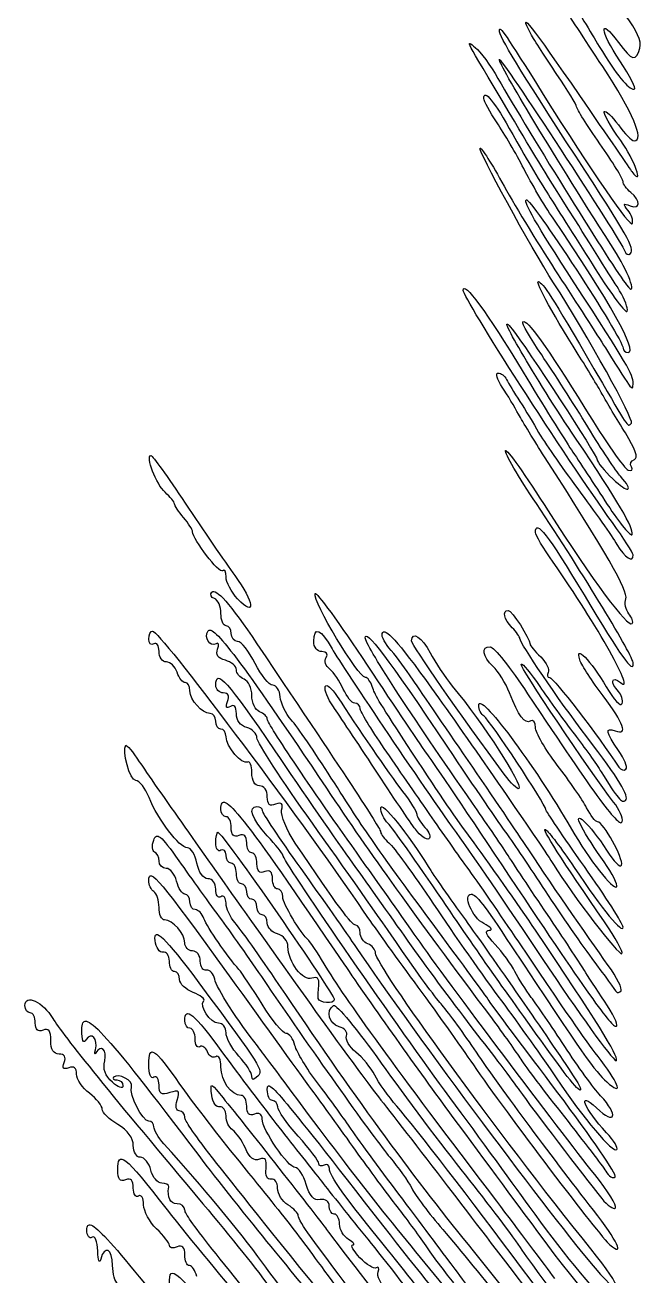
# Model space of a CAD drawing. Extents: x 131 to 482, y 16 to 824.
# Drawn here: x 201.3 to 297.6, y 465.3 to 659.2 of the extents above; entities that cross this region are included whole.
import ezdxf

# ---------------------------------------------------------------- set-up
doc = ezdxf.new("R2010")
doc.units = 0
doc.layers.add('Vrstva_1', color=7, linetype='CONTINUOUS')

msp = doc.modelspace()

# ---------------------------------------------------------------- linework, layer by layer
at = {"layer": 'Vrstva_1', "color": 7}
for points in [[(234.327039, 570.289757)], [(275.703313, 543.095603)], [(261.925688, 534.541493)], [(284.529657, 497.485757)], [(236.54291, 496.284463)]]:
    msp.add_lwpolyline(points, close=True, dxfattribs=at)
msp.add_lwpolyline([(246.850673, 508.285672), (246.850787, 508.285757)], dxfattribs=at)
for points in [[(285.571587, 663.923914), (286.985877, 661.634853), (289.182983, 658.034853), (290.454038, 655.92392)], [(279.847792, 657.885835), (277.616302, 662.065237), (280.034028, 658.989873), (287.394888, 648.285854)], [(290.988652, 652.796314), (288.10355, 657.14707), (285.472998, 661.19707), (285.143017, 661.796314)], [(293.629918, 653.697901), (290.517364, 658.385753), (290.348929, 660.706676), (293.422989, 656.548733)], [(296.771471, 655.673224), (297.038211, 656.6933), (296.255622, 658.480175), (294.581622, 660.673199)], [(276.465691, 645.685832), (269.334629, 657.642112), (269.676771, 656.985949), (271.218421, 655.749618)], [(286.818633, 638.885857), (278.04181, 652.316409), (274.941218, 657.425517), (274.952472, 658.43879)], [(274.952472, 658.43879), (274.960976, 659.203719), (275.852188, 657.90032), (281.757917, 648.485838)], [(283.875931, 651.588783), (282.189039, 654.062182), (280.376368, 656.895835), (279.847792, 657.885835)], [(271.218421, 655.749618), (271.997694, 655.124692), (273.582232, 652.964692), (274.739618, 650.949627)], [(290.454038, 655.92392), (293.147887, 651.450084), (294.915373, 649.285832), (295.875184, 649.285832)], [(293.422989, 656.548733), (295.54971, 653.672191), (296.203493, 653.501234), (296.771471, 655.673224)], [(274.943061, 653.902336), (274.943061, 654.686002), (293.779389, 625.905958), (294.408454, 624.161092)], [(293.119285, 623.810616), (283.585578, 638.685986), (274.943061, 652.994116), (274.943061, 653.902336)], [(295.875184, 649.285832), (296.251483, 649.285832), (295.241102, 651.271275), (293.629918, 653.697901)], [(295.843748, 641.285838), (297.550913, 641.285838), (295.679622, 645.722286), (290.988652, 652.796314)], [(274.739618, 650.949627), (279.758217, 642.21186), (292.596406, 621.613029), (294.681798, 618.952516)], [(286.943017, 646.542916), (286.943017, 646.844777), (285.562828, 649.115413), (283.875931, 651.588783)], [(272.54308, 647.844698), (272.54308, 649.4285), (274.144598, 647.435914), (277.016632, 642.27873)], [(274.590488, 644.092109), (273.464396, 645.751454), (272.54308, 647.440138), (272.54308, 647.844698)], [(281.757917, 648.485838), (289.317005, 636.435703), (295.348677, 627.702698), (295.597276, 628.448465)], [(287.394888, 648.285854), (291.706611, 642.015845), (295.348819, 636.735835), (295.48868, 636.552519)], [(290.543017, 640.843577), (288.563017, 643.676323), (286.943017, 646.241026), (286.943017, 646.542916)], [(291.217606, 645.827111), (291.429071, 646.038575), (292.421537, 645.103312), (293.423017, 643.74872)], [(278.737517, 636.980465), (277.582711, 639.232506), (275.716551, 642.432736), (274.590488, 644.092109)], [(286.698444, 629.030333), (280.67959, 638.598708), (281.126784, 637.870827), (276.465691, 645.685832)], [(293.787468, 641.330286), (292.162535, 643.592049), (291.006113, 645.615618), (291.217606, 645.827111)], [(277.016632, 642.27873), (278.668437, 639.312642), (281.168028, 635.085845), (282.571262, 632.885848)], [(293.423017, 643.74872), (294.424498, 642.394128), (295.513824, 641.285838), (295.843748, 641.285838)], [(283.358925, 619.285842), (279.8089, 624.778449), (271.600957, 639.810405), (271.9573, 640.166749)], [(271.9573, 640.166749), (272.116891, 640.326339), (273.797184, 637.673508), (275.691124, 634.271423)], [(294.143017, 634.987426), (294.143017, 635.375546), (292.523017, 638.010802), (290.543017, 640.843577)], [(295.48868, 636.552519), (297.504822, 633.910034), (295.919235, 638.363007), (293.787468, 641.330286)], [(295.292523, 623.811495), (296.024485, 624.488267), (294.775824, 626.709523), (286.818633, 638.885857)], [(283.284544, 629.285848), (281.938484, 631.265848), (279.892324, 634.728424), (278.737517, 636.980465)], [(275.691124, 634.271423), (277.585092, 630.869366), (281.36719, 624.665857), (284.095757, 620.48586)], [(295.343008, 633.285845), (294.683017, 633.833612), (294.143017, 634.599306), (294.143017, 634.987426)], [(279.118692, 632.128147), (279.69336, 632.702786), (294.143074, 610.583763), (294.143074, 609.12942)], [(282.571262, 632.885848), (283.974463, 630.685851), (287.23578, 625.536604), (289.818567, 621.443092)], [(295.229906, 631.218566), (296.873291, 630.587942), (296.948041, 631.953816), (295.343008, 633.285845)], [(286.569014, 619.285842), (280.530969, 628.594705), (278.71518, 631.724607), (279.118692, 632.128147)], [(294.905537, 630.531051), (294.087628, 631.516601), (294.143669, 631.635401), (295.229906, 631.218566)], [(295.597276, 628.448465), (295.760551, 628.938604), (295.449307, 629.875794), (294.905537, 630.531051)], [(294.943068, 608.485842), (296.486107, 608.485842), (292.07571, 616.354478), (283.284544, 629.285848)], [(293.612258, 618.037917), (292.804214, 619.323202), (289.692992, 624.269801), (286.698444, 629.030333)], [(294.681798, 618.952516), (296.421392, 616.73313), (295.1784, 620.597772), (293.119285, 623.810616)], [(294.408454, 624.161092), (294.581934, 623.679712), (294.979861, 623.52239), (295.292523, 623.811495)], [(289.818567, 621.443092), (292.401383, 617.349609), (294.642113, 614.38301), (294.798019, 614.850698)], [(269.343077, 618.097388), (269.343077, 619.708346), (272.998154, 614.724273), (278.642925, 605.416147)], [(287.201906, 608.167142), (282.779524, 615.210925), (280.200053, 619.992264), (281.1337, 619.415243)], [(281.1337, 619.415243), (282.019357, 618.867873), (283.540961, 616.431779), (290.958265, 603.685851)], [(295.438677, 597.514771), (295.918441, 597.994535), (288.629376, 611.131445), (283.358925, 619.285842)], [(284.095757, 620.48586), (286.824302, 616.305835), (290.111216, 611.215605), (291.399931, 609.174207)], [(295.696006, 603.748695), (295.742211, 604.992396), (294.802356, 606.592582), (286.569014, 619.285842)], [(292.492006, 582.085851), (285.314967, 592.03798), (269.343077, 616.884585), (269.343077, 618.097388)], [(294.798019, 614.850698), (294.953924, 615.318386), (294.420331, 616.75266), (293.612258, 618.037917)], [(286.864668, 595.049394), (280.520708, 604.450383), (273.771388, 616.023079), (276.928815, 612.085842)], [(281.520147, 608.078021), (279.727489, 610.713731), (278.409237, 613.018667), (278.590711, 613.200141)], [(278.590711, 613.200141), (279.174478, 613.783908), (282.40382, 609.298733), (288.22595, 599.817949)], [(276.928815, 612.085842), (279.207984, 609.243826), (290.143077, 592.472021), (290.143077, 591.81838)], [(291.399931, 609.174207), (295.90526, 602.03759), (295.644529, 602.366834), (295.696006, 603.748695)], [(294.143074, 609.12942), (294.143074, 608.775457), (294.503074, 608.485842), (294.943068, 608.485842)], [(288.670394, 596.938771), (286.530406, 600.429665), (283.312777, 605.442339), (281.520147, 608.078021)], [(290.902649, 602.024238), (290.220406, 603.247558), (288.555052, 606.011848), (287.201906, 608.167142)], [(275.406752, 603.085842), (274.6105, 604.295838), (274.321933, 605.285838), (274.76547, 605.285838)], [(274.76547, 605.285838), (275.209007, 605.285838), (275.794362, 604.835838), (276.066289, 604.28586)], [(278.642925, 605.416147), (281.668003, 600.427794), (285.043068, 595.000695), (286.14308, 593.355892)], [(276.066289, 604.28586), (276.338132, 603.735854), (277.265769, 602.205854), (278.127558, 600.885845)], [(290.958265, 603.685851), (295.173383, 596.442594), (294.833991, 596.910084), (295.438677, 597.514771)], [(277.932677, 598.88586), (277.33964, 599.985845), (276.202976, 601.875845), (275.406752, 603.085842)], [(294.504718, 595.996818), (293.205798, 598.088588), (291.584863, 600.800947), (290.902649, 602.024238)], [(278.127558, 600.885845), (278.989319, 599.565835), (280.300966, 597.405835), (281.042311, 596.085854)], [(288.22595, 599.817949), (291.351543, 594.728229), (294.371632, 590.409646), (294.937313, 590.221114)], [(281.977007, 592.280144), (280.345669, 594.813268), (278.525741, 597.785848), (277.932677, 598.88586)], [(281.042311, 596.085854), (281.783684, 594.765845), (284.518715, 590.820613), (287.120183, 587.318635)], [(293.752176, 589.275788), (293.097175, 589.999558), (290.810381, 593.447905), (288.670394, 596.938771)], [(295.899732, 591.871388), (296.547194, 592.087105), (296.086535, 593.449407), (294.504718, 595.996818)], [(275.889322, 593.255262), (276.028787, 593.635842), (279.02308, 589.424947), (282.543086, 583.897672)], [(295.53874, 580.272868), (295.846498, 581.196141), (293.395578, 585.371347), (286.864668, 595.049394)], [(223.070831, 586.79193), (221.717826, 587.981092), (220.001987, 592.485769), (220.902043, 592.485769)], [(220.902043, 592.485769), (221.116343, 592.485769), (223.507281, 589.155769), (226.215275, 585.085757)], [(280.689313, 585.029347), (277.909744, 589.173032), (275.749744, 592.874683), (275.889322, 593.255262)], [(294.577597, 570.287375), (294.994545, 571.373895), (291.397918, 577.651331), (281.977007, 592.280144)], [(286.14308, 593.355892), (287.243065, 591.711089), (289.745802, 587.910623), (291.704655, 584.910377)], [(290.143077, 591.81838), (290.143077, 591.470116), (291.223077, 590.150475), (292.543058, 588.885854)], [(295.449449, 590.713747), (295.165446, 591.173243), (295.368094, 591.694194), (295.899732, 591.871388)], [(294.937313, 590.221114), (295.502967, 590.03261), (295.733424, 590.254279), (295.449449, 590.713747)], [(292.543058, 588.885854), (294.977849, 586.553196), (295.936328, 586.862314), (293.752176, 589.275788)], [(224.542891, 585.001086), (224.542891, 585.274346), (223.880462, 586.08032), (223.070831, 586.79193)], [(287.120183, 587.318635), (289.721679, 583.816686), (292.443676, 579.946686), (293.16909, 578.71866)], [(225.942894, 582.868979), (225.172891, 583.76827), (224.542891, 584.727712), (224.542891, 585.001086)], [(226.215275, 585.085757), (228.923269, 581.015772), (232.384995, 575.976368), (233.908021, 573.887149)], [(295.733055, 560.238639), (295.716047, 561.416805), (287.995606, 574.137363), (280.689313, 585.029347)], [(282.543086, 583.897672), (289.435946, 573.074172), (294.883994, 565.760106), (295.554047, 566.430188)], [(291.704655, 584.910377), (293.663537, 581.91016), (295.388872, 579.823265), (295.53874, 580.272868)], [(227.357212, 580.659826), (227.348708, 580.975577), (226.712897, 581.969687), (225.942894, 582.868979)], [(280.543073, 580.573199), (280.543073, 582.71622), (282.471284, 580.237804), (288.089745, 570.873127)], [(295.704085, 577.085848), (295.681408, 577.415857), (294.237184, 579.665857), (292.492006, 582.085851)], [(232.013826, 574.623334), (231.509032, 574.118569), (227.387117, 579.461905), (227.357212, 580.659826)], [(283.27536, 575.973193), (281.772601, 578.111253), (280.543073, 580.181253), (280.543073, 580.573199)], [(293.16909, 578.71866), (294.403918, 576.628251), (295.791902, 575.73426), (295.704085, 577.085848)], [(232.542913, 573.670667), (232.542913, 574.485627), (232.304803, 574.914339), (232.013826, 574.623334)], [(293.743077, 557.285839), (296.324759, 555.143216), (290.079156, 566.293133), (283.27536, 575.973193)], [(234.327039, 570.289757), (233.345769, 571.334267), (232.542913, 572.855678), (232.542913, 573.670667)], [(233.908021, 573.887149), (236.917395, 569.758941), (237.213445, 567.217312), (234.327039, 570.289757)], [(230.742969, 570.309571), (230.192963, 570.506012), (230.007917, 570.950966), (230.331747, 571.29838)], [(230.331747, 571.29838), (230.982809, 571.996809), (233.10491, 569.568878), (237.34296, 563.27673)], [(231.742947, 568.019092), (231.742947, 569.082424), (231.292947, 570.113158), (230.742969, 570.309571)], [(254.169247, 558.085748), (253.04239, 558.085748), (245.945571, 569.893586), (246.34758, 571.099586)], [(246.34758, 571.099586), (246.48421, 571.509873), (250.129678, 566.499609), (254.448346, 559.965662)], [(288.089745, 570.873127), (293.883477, 561.216339), (295.758283, 558.60781), (295.733055, 560.238639)], [(295.043272, 567.96512), (294.53298, 568.579983), (294.323414, 569.625004), (294.577597, 570.287375)], [(276.94296, 565.800131), (275.665414, 567.077706), (275.349464, 568.489161), (276.342951, 568.480799)], [(276.342951, 568.480799), (276.883546, 568.47513), (279.646702, 564.206097), (279.71496, 563.269785)], [(229.747158, 565.29256), (230.479404, 566.477385), (234.890765, 560.621971), (248.10268, 540.928318)], [(232.542969, 566.08575), (232.102947, 566.08575), (231.742947, 566.95576), (231.742947, 568.019092)], [(295.554047, 566.430188), (295.78337, 566.659511), (295.553565, 567.350257), (295.043272, 567.96512)], [(220.542809, 564.038541), (220.542809, 564.724525), (220.812667, 565.282894), (221.142818, 565.279407)], [(221.142818, 565.279407), (222.246488, 565.268068), (243.333077, 537.242769), (253.943637, 521.685751)], [(230.989073, 563.31426), (230.041735, 562.728793), (229.09485, 564.237108), (229.747158, 565.29256)], [(233.342963, 564.88576), (233.342963, 565.54575), (232.982963, 566.08575), (232.542969, 566.08575)], [(234.342969, 563.663489), (233.792963, 563.674827), (233.342963, 564.225769), (233.342963, 564.88576)], [(246.142947, 563.685769), (246.142947, 566.077728), (247.272242, 565.623363), (249.002169, 562.535328)], [(254.142969, 564.221546), (254.142969, 565.73896), (257.495193, 561.284427), (266.887877, 547.285748)], [(257.820866, 562.682701), (256.967892, 563.670972), (256.530421, 564.739974), (256.848752, 565.058305)], [(256.848752, 565.058305), (257.476173, 565.685725), (259.657801, 563.133835), (265.492891, 554.947087)], [(261.342913, 563.756068), (261.342913, 565.3865), (262.984541, 564.324273), (264.233288, 561.885769)], [(278.142951, 564.099089), (278.142951, 564.374616), (277.602951, 565.140141), (276.94296, 565.800131)], [(221.342831, 563.285772), (220.902809, 563.01393), (220.542809, 563.35267), (220.542809, 564.038541)], [(222.142825, 562.132979), (222.142825, 563.03896), (221.782825, 563.5577), (221.342831, 563.285772)], [(232.43891, 560.744739), (231.273814, 561.049407), (230.891448, 561.598024), (231.229735, 562.479599)], [(231.229735, 562.479599), (231.501861, 563.188686), (231.393577, 563.564305), (230.989073, 563.31426)], [(237.045237, 560.263499), (236.108982, 562.121243), (234.892947, 563.651243), (234.342969, 563.663489)], [(237.34296, 563.27673), (252.184371, 541.241972), (256.542951, 534.617093), (256.542951, 534.093591)], [(247.390163, 562.085753), (246.676286, 562.085753), (246.142947, 562.769952), (246.142947, 563.685769)], [(249.002169, 562.535328), (250.628094, 559.632932), (263.939958, 539.94685), (269.321902, 532.485751)], [(270.780185, 538.599402), (261.177398, 552.327024), (254.142969, 563.160396), (254.142969, 564.221546)], [(261.014746, 558.485836), (260.111089, 559.805845), (258.673839, 561.694431), (257.820866, 562.682701)], [(275.703313, 543.095603), (269.093628, 551.984797), (261.342913, 563.135848), (261.342913, 563.756068)], [(273.987048, 559.779681), (272.320702, 561.272635), (272.084207, 562.904824), (273.542973, 562.844503)], [(273.542973, 562.844503), (274.092951, 562.821826), (276.702951, 559.545284), (279.342969, 555.563452)], [(288.512447, 548.885849), (284.099698, 554.664898), (278.142951, 563.404147), (278.142951, 564.099089)], [(279.71496, 563.269785), (279.729133, 563.058604), (280.476091, 562.152708), (281.372151, 561.256676)], [(287.44302, 560.798994), (286.527543, 563.38062), (289.142929, 560.712254), (291.544214, 556.614765)], [(223.2889, 560.485763), (222.65856, 560.485763), (222.142825, 561.226997), (222.142825, 562.132979)], [(234.142815, 559.278062), (234.142815, 559.839662), (233.376072, 560.499653), (232.43891, 560.744739)], [(248.067955, 561.164409), (248.404569, 561.709057), (248.127483, 562.085753), (247.390163, 562.085753)], [(248.630491, 559.364406), (248.007917, 559.847656), (247.754755, 560.657659), (248.067955, 561.164409)], [(264.233288, 561.885769), (264.965618, 560.455773), (266.504859, 558.145417), (267.653826, 556.751679)], [(281.372151, 561.256676), (282.268182, 560.360614), (282.786951, 559.280614), (282.524916, 558.856664)], [(291.061361, 555.211956), (289.366384, 557.452573), (287.738164, 559.966768), (287.44302, 560.798994)], [(224.942831, 558.885747), (224.663618, 559.765763), (223.919269, 560.485763), (223.2889, 560.485763)], [(226.196736, 557.285754), (225.786393, 557.285754), (225.222129, 558.005754), (224.942831, 558.885747)], [(230.942812, 556.885757), (230.942812, 559.564985), (232.742897, 557.56508), (240.123577, 546.685767)], [(235.342806, 557.796444), (234.682815, 558.049578), (234.142815, 558.716434), (234.142815, 559.278062)], [(239.778941, 556.885757), (239.211672, 556.885757), (237.981492, 558.405723), (237.045237, 560.263499)], [(250.735555, 556.285748), (250.200374, 557.495745), (249.253092, 558.881155), (248.630491, 559.364406)], [(254.448346, 559.965662), (258.767014, 553.431713), (262.969914, 547.185742), (263.788078, 546.085757)], [(276.521136, 555.685852), (275.921637, 557.22583), (274.781316, 559.068072), (273.987048, 559.779681)], [(292.683402, 538.768743), (288.966869, 543.542712), (278.034384, 559.843943), (278.342566, 560.152097)], [(278.342566, 560.152097), (278.525117, 560.334648), (279.827325, 558.774544), (281.236173, 556.68498)], [(282.524916, 558.856664), (282.262995, 558.432714), (282.371845, 558.085833), (282.767278, 558.085833)], [(226.942815, 556.028617), (226.942815, 556.720044), (226.60708, 557.285754), (226.196736, 557.285754)], [(232.117716, 555.685767), (231.47153, 555.685767), (230.942812, 556.225767), (230.942812, 556.885757)], [(236.542825, 555.285742), (236.542825, 556.413364), (236.002825, 557.543197), (235.342806, 557.796444)], [(240.943442, 555.079096), (240.870308, 556.072753), (240.34621, 556.885757), (239.778941, 556.885757)], [(249.195266, 553.525569), (248.337729, 554.757477), (247.770799, 556.169471), (247.935436, 556.663323)], [(247.935436, 556.663323), (248.100129, 557.157175), (248.934081, 556.474819), (249.788812, 555.146986)], [(255.226428, 556.685745), (254.967908, 557.455748), (254.492141, 558.085748), (254.169247, 558.085748)], [(260.609477, 547.69062), (255.866604, 554.978806), (255.713873, 555.234038), (255.226428, 556.685745)], [(269.400365, 546.249543), (265.69194, 551.659521), (261.918403, 557.165849), (261.014746, 558.485836)], [(267.653826, 556.751679), (272.533924, 550.831975), (278.605536, 541.481726), (277.977322, 540.853512)], [(281.236173, 556.68498), (282.645048, 554.595449), (285.053584, 551.265846), (286.58846, 549.285846)], [(282.767278, 558.085833), (283.330069, 558.085833), (290.358907, 548.980044), (293.499581, 544.182293)], [(293.43308, 555.915827), (292.095694, 557.253213), (292.362378, 558.431722), (293.743077, 557.285839)], [(230.085672, 552.485764), (228.811102, 552.485764), (226.942815, 554.59182), (226.942815, 556.028617)], [(232.78176, 554.354532), (233.115313, 555.223748), (232.884941, 555.685767), (232.117716, 555.685767)], [(237.742815, 552.775068), (237.082825, 553.028202), (236.542825, 554.158148), (236.542825, 555.285742)], [(242.681788, 551.479096), (241.79891, 552.465439), (241.016661, 554.085439), (240.943442, 555.079096)], [(249.788812, 555.146986), (252.859754, 550.376334), (257.784185, 543.22869), (259.94291, 540.408671)], [(252.525804, 554.085751), (252.076371, 554.085751), (251.270765, 555.075751), (250.735555, 556.285748)], [(265.492891, 554.947087), (271.678201, 546.268989), (281.633732, 531.840132), (283.344157, 529.07468)], [(271.742973, 553.780261), (271.742973, 556.059628), (280.368714, 544.559443), (286.142967, 534.581717)], [(279.833618, 551.341871), (278.933108, 550.785317), (277.902884, 552.136365), (276.521136, 555.685852)], [(279.342969, 555.563452), (290.02062, 539.458753), (293.63777, 534.570265), (294.022488, 535.724447)], [(292.943055, 549.796535), (294.959877, 549.02262), (294.294274, 550.938132), (291.061361, 555.211956)], [(291.544214, 556.614765), (292.704151, 554.635502), (293.80388, 553.468309), (293.988104, 554.02098)], [(293.988104, 554.02098), (294.172356, 554.57365), (293.922624, 555.42634), (293.43308, 555.915827)], [(233.206872, 553.601735), (232.577552, 553.212794), (232.438286, 553.459436), (232.78176, 554.354532)], [(234.142815, 552.458069), (234.142815, 553.569194), (233.810765, 553.974945), (233.206872, 553.601735)], [(238.942806, 551.621424), (238.942806, 552.002655), (238.402806, 552.521792), (237.742815, 552.775068)], [(255.63147, 543.859058), (252.949102, 547.943726), (250.052803, 552.293688), (249.195266, 553.525569)], [(253.342947, 553.293524), (253.342947, 553.729238), (252.975237, 554.085751), (252.525804, 554.085751)], [(257.079662, 547.093531), (255.024459, 550.067811), (253.342947, 552.857811), (253.342947, 553.293524)], [(272.585769, 552.059376), (272.12222, 552.345874), (271.742973, 553.120271), (271.742973, 553.780261)], [(230.942812, 551.285745), (230.942812, 551.945764), (230.557102, 552.485764), (230.085672, 552.485764)], [(231.742806, 550.085754), (231.302812, 550.085754), (230.942812, 550.625754), (230.942812, 551.285745)], [(235.742831, 550.317543), (234.767911, 550.572378), (234.142815, 551.408769), (234.142815, 552.458069)], [(254.254116, 528.885751), (246.292333, 540.029764), (238.942806, 550.943065), (238.942806, 551.621424)], [(248.862308, 542.485757), (246.345908, 546.445757), (243.564667, 550.492753), (242.681788, 551.479096)], [(282.142947, 537.627798), (282.142947, 538.382268), (273.431599, 551.536639), (272.585769, 552.059376)], [(280.54347, 550.333049), (280.543187, 551.129017), (280.223751, 551.582986), (279.833618, 551.341871)], [(232.542828, 548.894891), (232.542828, 549.549865), (232.182828, 550.085754), (231.742806, 550.085754)], [(235.885527, 544.973953), (235.028018, 544.443987), (232.542828, 547.359109), (232.542828, 548.894891)], [(237.342818, 548.696835), (237.342818, 549.358101), (236.622818, 550.087427), (235.742831, 550.317543)], [(283.944189, 544.485827), (282.074094, 546.905849), (280.543725, 549.53708), (280.54347, 550.333049)], [(286.58846, 549.285846), (288.123335, 547.305846), (290.001005, 544.668888), (290.761058, 543.425953)], [(293.430331, 546.763294), (291.437773, 549.561572), (291.298649, 550.427556), (292.943055, 549.796535)], [(218.53656, 542.085761), (217.656771, 542.085761), (216.310825, 546.815934), (216.978837, 547.560283)], [(216.978837, 547.560283), (217.114333, 547.71137), (218.061672, 546.569717), (219.084015, 545.023474)], [(245.942821, 535.477124), (241.212818, 542.086696), (237.342818, 548.035569), (237.342818, 548.696835)], [(263.855826, 537.285742), (262.184094, 539.705764), (259.134837, 544.11925), (257.079662, 547.093531)], [(270.406409, 533.285745), (267.63302, 537.04491), (265.414059, 540.307531), (260.609477, 547.69062)], [(266.887877, 547.285748), (271.021045, 541.125751), (275.082554, 535.185751), (275.913388, 534.085767)], [(294.541455, 539.017682), (295.16502, 539.641247), (293.538274, 542.303887), (288.512447, 548.885849)], [(219.084015, 545.023474), (220.106358, 543.47726), (223.282806, 538.907329), (226.142821, 534.868044)], [(236.542825, 543.332976), (236.542825, 544.458926), (236.247029, 545.19738), (235.885527, 544.973953)], [(240.123577, 546.685767), (244.377247, 540.415757), (249.793064, 532.585757), (252.158746, 529.285748)], [(263.788078, 546.085757), (264.60627, 544.985745), (270.319329, 536.525745), (276.483747, 527.285764)], [(278.942973, 532.186951), (277.402966, 534.511417), (273.10879, 540.839594), (269.400365, 546.249543)], [(294.586838, 543.862942), (294.878778, 544.154882), (294.358365, 545.460038), (293.430331, 546.763294)], [(237.742815, 541.285767), (236.988771, 541.285767), (236.542825, 542.046557), (236.542825, 543.332976)], [(261.925688, 534.541493), (261.146245, 535.581468), (258.31381, 539.774362), (255.63147, 543.859058)], [(277.977322, 540.853512), (277.785984, 540.662173), (276.762563, 541.670995), (275.703313, 543.095603)], [(288.478885, 537.885836), (287.854951, 539.095833), (285.814346, 542.065833), (283.944189, 544.485827)], [(290.761058, 543.425953), (293.241855, 539.368923), (294.004006, 538.480233), (294.541455, 539.017682)], [(293.499581, 544.182293), (293.805638, 543.714746), (294.294926, 543.57103), (294.586838, 543.862942)], [(220.596695, 539.485767), (220.020299, 540.915761), (219.093256, 542.085761), (218.53656, 542.085761)], [(238.942806, 539.600173), (238.942806, 540.565143), (238.429792, 541.285767), (237.742815, 541.285767)], [(265.368563, 518.885745), (255.991895, 531.535493), (254.119952, 534.211937), (248.862308, 542.485757)], [(226.537773, 531.685757), (225.290982, 531.685757), (221.998144, 536.008904), (220.596695, 539.485767)], [(231.742806, 537.685767), (231.742806, 541.098992), (234.970447, 537.035329), (250.805203, 513.685757)], [(240.239231, 538.41206), (239.296796, 538.050416), (238.942806, 538.374926), (238.942806, 539.600173)], [(248.10268, 540.928318), (255.191165, 530.362261), (261.393766, 521.729717), (273.712371, 505.285767)], [(259.94291, 540.408671), (261.152906, 538.827987), (262.142906, 537.237071), (262.142906, 536.873244)], [(232.542828, 536.485748), (232.102806, 536.485748), (231.742806, 537.025748), (231.742806, 537.685767)], [(238.946519, 533.529128), (236.545631, 536.090655), (235.843461, 538.085764), (237.342818, 538.085764)], [(237.342818, 538.085764), (237.782812, 538.085764), (238.142812, 537.802214), (238.142812, 537.45565)], [(238.142812, 537.45565), (238.142812, 537.109087), (240.832579, 533.059087), (244.120031, 528.45565)], [(241.170752, 537.497632), (241.439477, 538.537153), (241.193429, 538.778324), (240.239231, 538.41206)], [(243.274343, 532.413383), (241.916661, 534.433181), (240.970059, 536.721109), (241.170752, 537.497632)], [(256.542894, 537.887367), (256.542894, 539.099773), (260.880837, 533.730047), (263.925899, 528.748328)], [(257.690132, 535.452832), (257.05914, 536.083795), (256.542894, 537.179357), (256.542894, 537.887367)], [(269.919162, 528.697106), (268.256047, 531.00085), (265.527558, 534.865748), (263.855826, 537.285742)], [(276.30114, 530.485767), (275.155064, 532.24577), (272.670639, 535.896907), (270.780185, 538.599402)], [(288.142951, 528.755471), (284.842942, 533.413984), (282.142947, 537.406526), (282.142947, 537.627798)], [(287.728214, 534.885846), (286.048857, 538.093106), (289.071383, 535.284255), (291.58611, 531.300643)], [(290.199118, 535.685839), (289.876932, 535.685839), (289.102819, 536.675839), (288.478885, 537.885836)], [(294.022488, 535.724447), (294.192567, 536.2344), (293.589893, 537.604356), (292.683402, 538.768743)], [(233.342821, 534.800154), (233.342821, 535.727254), (232.982821, 536.485748), (232.542828, 536.485748)], [(259.424226, 516.350551), (256.739448, 520.260576), (250.672825, 528.867553), (245.942821, 535.477124)], [(266.116229, 523.595679), (262.112831, 529.486129), (258.321095, 534.821839), (257.690132, 535.452832)], [(262.142906, 536.873244), (262.142906, 536.509417), (262.706349, 535.589121), (263.395026, 534.828161)], [(293.91018, 528.987487), (294.248069, 530.001156), (291.098608, 535.685839), (290.199118, 535.685839)], [(221.315023, 532.840847), (221.789599, 534.16457), (222.371609, 533.688463), (225.226777, 529.640844)], [(226.142821, 534.868044), (229.002809, 530.828759), (233.165911, 524.950328), (235.394141, 521.804835)], [(230.942784, 532.438526), (230.942784, 533.344507), (231.095288, 534.085767), (231.281467, 534.085767)], [(231.281467, 534.085767), (231.927653, 534.085767), (249.34278, 509.04309), (249.34278, 508.113893)], [(234.542812, 533.575049), (233.710135, 533.255528), (233.342821, 533.630608), (233.342821, 534.800154)], [(235.742831, 532.460665), (235.742831, 533.531877), (235.359048, 533.888277), (234.542812, 533.575049)], [(241.342815, 530.542743), (241.342815, 530.779153), (240.264488, 532.123002), (238.946519, 533.529128)], [(256.542951, 534.093591), (256.542951, 533.757033), (257.117306, 533.005002), (257.819306, 532.422397)], [(263.995007, 533.047606), (263.63634, 532.829339), (262.705158, 533.50149), (261.925688, 534.541493)], [(263.395026, 534.828161), (264.083675, 534.0672), (264.353675, 533.265959), (263.995007, 533.047606)], [(275.913388, 534.085767), (276.744251, 532.985754), (279.29994, 529.205754), (281.592714, 525.685748)], [(291.264236, 520.17429), (284.750532, 529.591408), (281.292157, 535.011676), (282.12611, 534.496252)], [(282.12611, 534.496252), (282.601536, 534.202413), (284.601515, 531.559871), (286.570488, 528.623943)], [(286.142967, 534.581717), (288.896457, 529.823707), (292.610636, 525.086872), (293.158403, 525.634639)], [(291.193852, 529.487178), (289.863723, 531.356428), (288.304186, 533.785833), (287.728214, 534.885846)], [(221.450236, 531.019106), (221.069259, 531.165657), (221.008456, 531.98555), (221.315023, 532.840847)], [(228.022815, 529.285748), (227.75891, 530.605757), (227.090557, 531.685757), (226.537773, 531.685757)], [(231.742777, 531.285761), (231.302784, 531.013918), (230.942784, 531.532658), (230.942784, 532.438526)], [(232.542799, 530.532964), (232.542799, 531.218948), (232.182799, 531.557688), (231.742777, 531.285761)], [(236.542825, 530.885764), (236.102831, 530.885764), (235.742831, 531.594454), (235.742831, 532.460665)], [(252.656084, 519.685767), (252.02444, 519.685767), (249.811914, 522.687373), (243.274343, 532.413383)], [(257.819306, 532.422397), (258.521278, 531.839792), (261.63508, 527.57178), (264.738818, 522.937928)], [(269.321902, 532.485751), (271.067505, 530.065757), (277.072929, 521.26543), (282.667272, 512.929502)], [(280.562632, 518.885745), (278.006491, 522.675354), (273.056094, 529.694306), (270.406409, 533.285745)], [(291.844006, 513.437726), (288.491868, 518.118548), (282.345993, 527.050432), (278.942973, 532.186951)], [(222.14291, 529.619102), (222.14291, 530.242413), (221.831212, 530.872413), (221.450236, 531.019106)], [(223.256188, 528.485754), (222.643877, 528.485754), (222.14291, 528.995764), (222.14291, 529.619102)], [(225.226777, 529.640844), (227.071593, 527.025543), (230.039127, 522.905754), (231.821269, 520.485761)], [(233.342793, 529.285748), (232.902799, 529.285748), (232.542799, 529.847008), (232.542799, 530.532964)], [(237.342818, 529.20017), (237.342818, 530.127241), (236.982818, 530.885764), (236.542825, 530.885764)], [(266.442695, 494.08577), (258.391905, 504.984047), (241.342815, 529.747455), (241.342815, 530.542743)], [(282.863911, 520.651786), (280.400434, 524.300457), (277.447187, 528.725764), (276.30114, 530.485767)], [(291.58611, 531.300643), (292.700183, 529.535877), (293.745997, 528.494967), (293.91018, 528.987487)], [(220.542894, 526.630932), (220.542894, 528.797877), (222.336941, 526.67005), (233.020239, 511.833232)], [(224.871426, 526.48577), (224.595332, 527.585754), (223.868472, 528.485754), (223.256188, 528.485754)], [(229.722809, 526.885767), (229.007259, 526.885767), (228.304352, 527.87812), (228.022815, 529.285748)], [(234.142787, 527.685761), (234.142787, 528.565748), (233.782787, 529.285748), (233.342793, 529.285748)], [(234.94278, 526.085745), (234.502787, 526.085745), (234.142787, 526.805745), (234.142787, 527.685761)], [(238.542809, 527.975065), (237.710132, 527.655543), (237.342818, 528.030624), (237.342818, 529.20017)], [(239.742828, 526.860652), (239.742828, 527.931865), (239.359045, 528.288265), (238.542809, 527.975065)], [(244.120031, 528.45565), (247.407511, 523.852214), (251.277511, 518.347814), (252.720034, 516.223672)], [(252.158746, 529.285748), (254.524428, 525.985767), (258.626529, 520.225767), (261.274541, 516.485764)], [(262.173351, 517.685754), (260.018254, 520.765767), (256.454595, 525.805767), (254.254116, 528.885751)], [(263.925899, 528.748328), (264.686547, 527.503918), (267.272141, 523.78577), (269.671697, 520.485761)], [(277.955977, 517.097083), (275.198803, 521.173332), (271.582248, 526.393332), (269.919162, 528.697106)], [(283.344157, 529.07468), (286.324243, 524.25635), (293.566507, 514.842746), (293.977304, 515.253515)], [(286.570488, 528.623943), (290.993839, 522.028261), (294.13372, 518.195622), (294.138992, 519.385663)], [(294.138992, 519.385663), (294.141373, 519.880564), (291.442961, 524.096957), (288.142951, 528.755471)], [(293.158403, 525.634639), (293.408135, 525.884372), (292.523981, 527.617899), (291.193852, 529.487178)], [(221.342916, 524.885754), (220.902894, 525.157597), (220.542894, 525.94302), (220.542894, 526.630932)], [(226.158157, 524.485757), (225.726525, 524.485757), (225.147492, 525.385757), (224.871426, 526.48577)], [(230.942812, 525.238554), (230.942812, 526.181414), (230.421152, 526.885767), (229.722809, 526.885767)], [(235.742803, 524.885754), (235.742803, 525.545745), (235.382803, 526.085745), (234.94278, 526.085745)], [(240.542821, 525.285751), (240.102828, 525.285751), (239.742828, 525.994469), (239.742828, 526.860652)], [(276.483747, 527.285764), (289.331461, 508.028032), (292.600006, 503.476157), (293.170791, 504.046913)], [(281.592714, 525.685748), (283.885483, 522.16577), (287.362743, 517.12577), (289.319924, 514.485751)], [(222.14291, 522.438548), (222.14291, 523.512567), (221.78291, 524.613827), (221.342916, 524.885754)], [(226.9429, 523.285767), (226.9429, 523.945757), (226.58976, 524.485757), (226.158157, 524.485757)], [(231.742806, 524.085761), (231.302812, 523.813918), (230.942812, 524.332658), (230.942812, 525.238554)], [(232.542828, 523.083827), (232.542828, 523.906809), (232.182828, 524.357688), (231.742806, 524.085761)], [(236.542796, 523.685764), (236.102803, 523.685764), (235.742803, 524.225764), (235.742803, 524.885754)], [(237.34279, 522.485745), (237.34279, 523.145764), (236.98279, 523.685764), (236.542796, 523.685764)], [(241.342815, 524.053361), (241.342815, 524.731181), (240.982815, 525.285751), (240.542821, 525.285751)], [(245.385048, 517.285757), (244.016226, 518.523874), (241.342815, 522.999751), (241.342815, 524.053361)], [(272.542966, 519.917584), (270.749826, 520.821524), (269.190629, 524.485757), (270.599136, 524.485757)], [(270.599136, 524.485757), (271.324834, 524.485757), (272.542371, 522.913294), (276.793376, 516.485764)], [(223.00005, 520.485761), (222.52862, 520.485761), (222.14291, 521.364501), (222.14291, 522.438548)], [(227.768009, 522.085748), (227.31421, 522.085748), (226.9429, 522.625748), (226.9429, 523.285767)], [(229.109108, 520.685745), (228.825332, 521.455748), (228.221836, 522.085748), (227.768009, 522.085748)], [(233.942831, 520.032614), (233.172828, 520.88777), (232.542828, 522.260816), (232.542828, 523.083827)], [(235.394141, 521.804835), (247.350478, 504.926561), (253.005681, 497.131965), (256.956129, 492.085757)], [(238.142784, 521.285754), (237.70279, 521.285754), (237.34279, 521.825754), (237.34279, 522.485745)], [(264.738818, 522.937928), (267.842585, 518.304076), (272.578229, 511.559632), (275.262469, 507.950306)], [(284.529657, 497.485757), (275.429117, 510.043663), (272.607058, 514.045304), (266.116229, 523.595679)], [(226.142906, 516.942907), (226.142906, 518.379704), (224.27462, 520.485761), (223.00005, 520.485761)], [(234.542897, 512.801688), (232.772292, 514.758331), (229.594286, 519.369449), (229.109108, 520.685745)], [(231.821269, 520.485761), (233.60341, 518.065767), (236.774727, 513.565767), (238.868623, 510.485754)], [(240.737647, 510.481757), (237.770481, 514.879569), (234.712806, 519.17743), (233.942831, 520.032614)], [(238.942777, 520.010872), (238.942777, 520.71205), (238.582777, 521.285754), (238.142784, 521.285754)], [(240.542793, 518.317569), (239.662777, 518.547742), (238.942777, 519.309666), (238.942777, 520.010872)], [(253.943637, 521.685751), (255.144053, 519.925748), (258.641552, 515.065748), (261.715924, 510.885751)], [(269.671697, 520.485761), (273.629344, 515.042929), (282.701628, 501.95622), (286.421471, 496.324318)], [(273.393275, 518.897537), (274.025599, 518.903206), (273.643007, 519.363043), (272.542966, 519.917584)], [(288.155225, 512.651792), (287.708485, 513.403115), (285.327383, 517.003115), (282.863911, 520.651786)], [(293.977304, 515.253515), (294.201808, 515.478019), (292.980926, 517.692359), (291.264236, 520.17429)], [(221.533319, 517.285757), (221.249854, 519.574989), (223.039338, 517.849654), (228.314075, 510.747647)], [(242.14278, 516.364299), (242.14278, 517.226343), (241.441432, 518.082548), (240.542793, 518.317569)], [(253.342806, 518.460661), (253.342806, 519.134457), (253.033801, 519.685767), (252.656084, 519.685767)], [(254.542825, 516.775068), (253.882806, 517.028202), (253.342806, 517.786838), (253.342806, 518.460661)], [(273.365524, 507.953027), (272.717949, 508.906035), (269.11931, 513.825761), (265.368563, 518.885745)], [(274.295543, 516.685748), (272.894236, 518.188167), (272.608163, 518.889487), (273.393275, 518.897537)], [(293.14114, 498.680306), (293.393424, 499.436929), (289.947033, 504.972879), (280.562632, 518.885745)], [(222.761883, 515.485757), (222.222336, 515.375773), (221.669495, 516.185745), (221.533319, 517.285757)], [(227.342897, 515.68577), (226.682906, 515.68577), (226.142906, 516.25148), (226.142906, 516.942907)], [(245.872437, 511.446217), (244.48074, 510.91217), (242.14278, 513.995046), (242.14278, 516.364299)], [(247.759432, 513.685757), (246.696752, 515.445761), (245.628289, 517.065761), (245.385048, 517.285757)], [(252.720034, 516.223672), (261.850825, 502.778494), (283.508362, 473.744665), (289.809156, 466.502513)], [(255.742815, 515.334898), (255.742815, 515.873707), (255.202815, 516.521792), (254.542825, 516.775068)], [(265.912447, 507.463569), (265.028689, 508.441351), (262.108976, 512.440498), (259.424226, 516.350551)], [(261.274541, 516.485764), (263.922554, 512.745761), (268.325524, 506.814151), (271.058916, 503.304435)], [(289.752973, 481.027096), (284.291603, 487.831436), (266.723099, 511.183417), (262.173351, 517.685754)], [(277.36725, 512.485767), (276.806358, 513.585751), (275.4241, 515.475751), (274.295543, 516.685748)], [(276.793376, 516.485764), (287.989257, 499.5576), (289.788463, 496.995506), (291.627468, 495.361757)], [(290.735178, 498.681128), (288.126198, 502.098406), (287.128772, 503.535798), (277.955977, 517.097083)], [(223.742897, 514.085754), (223.742897, 514.96577), (223.301458, 515.59577), (222.761883, 515.485757)], [(224.542891, 512.485767), (224.102897, 512.485767), (223.742897, 513.205767), (223.742897, 514.085754)], [(228.542916, 514.085754), (228.542916, 514.974643), (228.009577, 515.68577), (227.342897, 515.68577)], [(229.495385, 512.685751), (228.971514, 512.575767), (228.542916, 513.205767), (228.542916, 514.085754)], [(289.142816, 469.49451), (274.866185, 487.211839), (255.742815, 513.458022), (255.742815, 515.334898)], [(289.319924, 514.485751), (291.277134, 511.845761), (292.982967, 509.535751), (293.110724, 509.352435)], [(225.342913, 511.265962), (225.342913, 511.936838), (224.982913, 512.485767), (224.542891, 512.485767)], [(230.780982, 511.285748), (230.597864, 512.165764), (230.019256, 512.795764), (229.495385, 512.685751)], [(238.142897, 507.411865), (236.602891, 509.890054), (234.982891, 512.315461), (234.542897, 512.801688)], [(274.539436, 476.885764), (258.778069, 497.589194), (251.146239, 508.076532), (247.759432, 513.685757)], [(250.805203, 513.685757), (254.982648, 507.525761), (262.534711, 496.905761), (267.587495, 490.085745)], [(279.900856, 508.48577), (279.068236, 509.585754), (277.928113, 511.385754), (277.36725, 512.485767)], [(282.667272, 512.929502), (288.261581, 504.593546), (292.974832, 498.181408), (293.14114, 498.680306)], [(291.272315, 507.86949), (290.004661, 509.748435), (288.601994, 511.900469), (288.155225, 512.651792)], [(293.828145, 509.504372), (294.095169, 509.771112), (293.202142, 511.541235), (291.844006, 513.437726)], [(227.453845, 509.243584), (226.292831, 509.684995), (225.342913, 510.595058), (225.342913, 511.265962)], [(228.314075, 510.747647), (238.119454, 497.545569), (238.352888, 497.175732), (237.45028, 496.273124)], [(237.424173, 500.945698), (234.418456, 504.731792), (231.055801, 509.96571), (230.780982, 511.285748)], [(233.020239, 511.833232), (238.623029, 504.052129), (244.530091, 495.88577), (246.147086, 493.685745)], [(238.868623, 510.485754), (246.22141, 499.670249), (255.634192, 486.457597), (257.961152, 483.685767)], [(270.142815, 470.145402), (261.31621, 480.99909), (252.09593, 493.646967), (240.737647, 510.481757)], [(246.919952, 510.397937), (247.032204, 511.450101), (246.71359, 511.768998), (245.872437, 511.446217)], [(246.850787, 508.285757), (246.800047, 508.615767), (246.830944, 509.566224), (246.919952, 510.397937)], [(261.715924, 510.885751), (264.790267, 506.705754), (268.934009, 500.906948), (270.924242, 497.999509)], [(201.342903, 507.21086), (201.342903, 509.076425), (204.140925, 507.782239), (205.657234, 505.215383)], [(229.082009, 507.958186), (229.347615, 508.223792), (228.614888, 508.802145), (227.453845, 509.243584)], [(249.34278, 508.113893), (249.34278, 507.446362), (246.954251, 507.611083), (246.850673, 508.285672)], [(285.08828, 500.885745), (283.067807, 503.965757), (280.733477, 507.385757), (279.900856, 508.48577)], [(293.110724, 509.352435), (293.238567, 509.169033), (293.561291, 509.237348), (293.828145, 509.504372)], [(202.142897, 506.085761), (201.702903, 506.085761), (201.342903, 506.592057), (201.342903, 507.21086)], [(210.155136, 503.485767), (210.138129, 507.172224), (213.284557, 503.783291), (228.299732, 483.944967)], [(226.14302, 504.88577), (226.14302, 507.207175), (227.529077, 506.026573), (232.013117, 499.885767)], [(231.371042, 504.485745), (230.086777, 504.485745), (228.30798, 507.184157), (229.082009, 507.958186)], [(241.856169, 502.895934), (241.35387, 502.901603), (239.682903, 504.933704), (238.142897, 507.411865)], [(250.08747, 503.932025), (248.515007, 504.343247), (247.974554, 506.44012), (249.239486, 507.221915)], [(249.239486, 507.221915), (249.622673, 507.458608), (252.937168, 503.444976), (256.605029, 498.302476)], [(271.033517, 500.485748), (269.100714, 503.345764), (266.796232, 506.485786), (265.912447, 507.463569)], [(284.019902, 493.696658), (278.80759, 500.584649), (274.013127, 507.000019), (273.365524, 507.953027)], [(275.262469, 507.950306), (277.946736, 504.340951), (281.762963, 498.97766), (283.742957, 496.031896)], [(293.170791, 504.046913), (293.394161, 504.270283), (292.53994, 505.990545), (291.272315, 507.86949)], [(202.942919, 504.51086), (202.942919, 505.377043), (202.582919, 506.085761), (202.142897, 506.085761)], [(204.14291, 503.396447), (203.326673, 503.083247), (202.942919, 503.439534), (202.942919, 504.51086)], [(205.657234, 505.215383), (207.082721, 502.80222), (215.197574, 492.790535), (228.943706, 476.485767)], [(226.943014, 503.685751), (226.50302, 503.685751), (226.14302, 504.225751), (226.14302, 504.88577)], [(232.542913, 503.002573), (232.542913, 503.818328), (232.015555, 504.485745), (231.371042, 504.485745)], [(273.712371, 505.285767), (275.52524, 502.865745), (277.578403, 499.985745), (278.27496, 498.885761)], [(205.3429, 501.771345), (205.3429, 503.296526), (205.020459, 503.733203), (204.14291, 503.396447)], [(210.855152, 501.971159), (210.38908, 501.235597), (210.163442, 501.723694), (210.155136, 503.485767)], [(212.276614, 500.357962), (212.701045, 502.034258), (211.650554, 503.226482), (210.855152, 501.971159)], [(227.743007, 502.038539), (227.743007, 502.94452), (227.383007, 503.685751), (226.943014, 503.685751)], [(234.542897, 499.361357), (233.442913, 500.54828), (232.542913, 502.186819), (232.542913, 503.002573)], [(243.235877, 501.027392), (242.979341, 502.04948), (242.358469, 502.890321), (241.856169, 502.895934)], [(251.238818, 502.50325), (251.455102, 503.06692), (250.937014, 503.709874), (250.08747, 503.932025)], [(252.694182, 499.982088), (251.677451, 500.805043), (251.022535, 501.939581), (251.238818, 502.50325)], [(271.058916, 503.304435), (273.792336, 499.79469), (276.954412, 495.619115), (278.085776, 494.025392)], [(206.628497, 499.685754), (205.776459, 499.685754), (205.3429, 500.389115), (205.3429, 501.771345)], [(213.712843, 498.650769), (214.137558, 500.342939), (213.11238, 501.265644), (212.340677, 499.885767)], [(220.542894, 498.085767), (220.542894, 501.250762), (221.337388, 500.74594), (225.342516, 495.036142)], [(228.45918, 500.833956), (228.065306, 500.59046), (227.743007, 501.132586), (227.743007, 502.038539)], [(229.65353, 500.030447), (229.390475, 500.715808), (228.853083, 501.077395), (228.45918, 500.833956)], [(241.95731, 494.885764), (239.839574, 497.745751), (237.799678, 500.472737), (237.424173, 500.945698)], [(246.722604, 495.238904), (245.061445, 497.400463), (243.492412, 500.005304), (243.235877, 501.027392)], [(289.542813, 475.492819), (282.781253, 484.157027), (274.633574, 495.158769), (271.033517, 500.485748)], [(290.652406, 493.241981), (289.612602, 494.36606), (287.108759, 497.805761), (285.08828, 500.885745)], [(207.41942, 498.396699), (207.747842, 499.252535), (207.482066, 499.685754), (206.628497, 499.685754)], [(212.340677, 499.885767), (212.156141, 499.555757), (212.127228, 499.768129), (212.276614, 500.357962)], [(214.897584, 495.326778), (213.771719, 496.345663), (213.397688, 497.395106), (213.712843, 498.650769)], [(230.937369, 499.282271), (230.494258, 499.008444), (229.916529, 499.3452), (229.65353, 500.030447)], [(231.743004, 497.67582), (231.743004, 498.884854), (231.400239, 499.568343), (230.937369, 499.282271)], [(232.013117, 499.885767), (234.503099, 496.475745), (238.430982, 491.289959), (240.7417, 488.36177)], [(236.54291, 496.284548), (236.54291, 496.78988), (235.64291, 498.174435), (234.542897, 499.361357)], [(255.609672, 496.413411), (255.0229, 497.553194), (253.710941, 499.159106), (252.694182, 499.982088)], [(278.27496, 498.885761), (278.971489, 497.785748), (282.016749, 493.764123), (285.042161, 489.948803)], [(291.627468, 495.361757), (294.152258, 493.118816), (293.701465, 494.795849), (290.735178, 498.681128)], [(208.133836, 497.571562), (207.268673, 497.239569), (207.065458, 497.474334), (207.41942, 498.396699)], [(209.342897, 496.572718), (209.342897, 497.549197), (208.940944, 497.881304), (208.133836, 497.571562)], [(211.34291, 493.607934), (210.242897, 494.434006), (209.342897, 495.768161), (209.342897, 496.572718)], [(217.886491, 494.587191), (218.224976, 495.528803), (215.824286, 496.833789), (215.095073, 496.104576)], [(221.342916, 496.085754), (220.874916, 495.796507), (220.542894, 496.62652), (220.542894, 498.085767)], [(234.885861, 493.285748), (233.346903, 493.285748), (231.743004, 495.52611), (231.743004, 497.67582)], [(256.605029, 498.302476), (260.272862, 493.159975), (266.143867, 485.349959), (269.651656, 480.946876)], [(270.924242, 497.999509), (275.958573, 490.645049), (290.612154, 471.356107), (292.108054, 470.114617)], [(286.421471, 496.324318), (288.748403, 492.801307), (287.264041, 493.712589), (284.529657, 497.485757)], [(215.095073, 496.104576), (214.864617, 495.87412), (215.095867, 495.685757), (215.609562, 495.685757)], [(216.542897, 494.761776), (216.542897, 494.246268), (215.815527, 494.49617), (214.897584, 495.326778)], [(215.609562, 495.685757), (216.122916, 495.685757), (216.542897, 495.269972), (216.542897, 494.761776)], [(220.563445, 489.285751), (219.551278, 489.285751), (217.465574, 493.416283), (217.886491, 494.587191)], [(222.14291, 494.879074), (222.14291, 495.814677), (221.78291, 496.357682), (221.342916, 496.085754)], [(223.82187, 493.710832), (222.475895, 493.283622), (222.14291, 493.515241), (222.14291, 494.879074)], [(225.342516, 495.036142), (227.09804, 492.533433), (230.874639, 487.60577), (233.734938, 484.085764)], [(230.330217, 493.285748), (230.079634, 495.285761), (230.079634, 495.285761), (231.511215, 493.579389)], [(237.45028, 496.273124), (236.773763, 495.596636), (236.54291, 495.599528), (236.54291, 496.284463)], [(238.942891, 494.173332), (238.942891, 496.000517), (239.888755, 494.886784), (257.021836, 472.885852)], [(266.360746, 463.778107), (258.474762, 473.12898), (251.215149, 482.382964), (241.95731, 494.885764)], [(251.742903, 488.369906), (250.642891, 489.986277), (248.383763, 493.077345), (246.722604, 495.238904)], [(259.038856, 491.61342), (257.739568, 493.113628), (256.196472, 495.273628), (255.609672, 496.413411)], [(283.742957, 496.031896), (288.010205, 489.683254), (292.595187, 484.27132), (293.196813, 484.872945)], [(213.342894, 491.141112), (213.342894, 491.671786), (212.442894, 492.781861), (211.34291, 493.607934)], [(224.967974, 492.564728), (225.421517, 493.993672), (225.250872, 494.164346), (223.82187, 493.710832)], [(231.561899, 491.485748), (231.022352, 491.375764), (230.468094, 492.185764), (230.330217, 493.285748)], [(231.511215, 493.579389), (233.879136, 490.757187), (246.424683, 474.841899), (248.142903, 472.480441)], [(235.743029, 491.600154), (235.743029, 492.527254), (235.357319, 493.285748), (234.885861, 493.285748)], [(239.742913, 492.485839), (239.302891, 492.485839), (238.942891, 493.245213), (238.942891, 494.173332)], [(246.147086, 493.685745), (247.764053, 491.485748), (250.85461, 487.216176), (253.014979, 484.197817)], [(279.599051, 476.08577), (276.751054, 480.04577), (270.83067, 488.14577), (266.442695, 494.08577)], [(278.085776, 494.025392), (280.125218, 491.152479), (287.773654, 481.120611), (290.839181, 477.297723)], [(292.926076, 480.629395), (293.240013, 480.928365), (289.23222, 486.808639), (284.019902, 493.696658)], [(291.582369, 487.494113), (288.125405, 491.200951), (286.880428, 494.300608), (290.039272, 491.336079)], [(290.039272, 491.336079), (292.997083, 488.560224), (293.509559, 490.153266), (290.652406, 493.241981)], [(215.742903, 488.758507), (214.422894, 489.538233), (213.342894, 490.610409), (213.342894, 491.141112)], [(225.288998, 490.885767), (224.785763, 490.885767), (224.653924, 491.575266), (224.967974, 492.564728)], [(226.157193, 489.885761), (226.148689, 490.435767), (225.758642, 490.885767), (225.288998, 490.885767)], [(232.542913, 490.125515), (232.542913, 490.983647), (232.101445, 491.595761), (231.561899, 491.485748)], [(236.94302, 490.375049), (236.110343, 490.055528), (235.743029, 490.430608), (235.743029, 491.600154)], [(240.554188, 491.485833), (240.548519, 492.035839), (240.182906, 492.485839), (239.742913, 492.485839)], [(243.754192, 486.950088), (242.000396, 488.894769), (240.560396, 490.935855), (240.554188, 491.485833)], [(256.956129, 492.085757), (259.367335, 489.005745), (264.49073, 482.366324), (268.341454, 477.331455)], [(293.31377, 445.819096), (293.263313, 446.974441), (265.036201, 484.688551), (259.038856, 491.61342)], [(221.342916, 488.398507), (221.342916, 488.886491), (220.992157, 489.285751), (220.563445, 489.285751)], [(248.942897, 460.527676), (230.016705, 483.894482), (226.172047, 488.848139), (226.157193, 489.885761)], [(233.559757, 487.925518), (233.000481, 488.277383), (232.542913, 489.267383), (232.542913, 490.125515)], [(238.14301, 489.643483), (238.14301, 490.374425), (237.678809, 490.657408), (236.94302, 490.375049)], [(243.283895, 482.085751), (242.154176, 482.085751), (238.14301, 487.982665), (238.14301, 489.643483)], [(267.587495, 490.085745), (272.640308, 483.265757), (278.769464, 474.985757), (281.207854, 471.685748)], [(285.042161, 489.948803), (288.067606, 486.133512), (290.950724, 482.353512), (291.44914, 481.548813)], [(218.142913, 485.513263), (218.142913, 486.695452), (217.295439, 487.841414), (215.742903, 488.758507)], [(222.887911, 485.798513), (222.038141, 486.740523), (221.342916, 487.910523), (221.342916, 488.398507)], [(235.53542, 485.101531), (235.008062, 486.302854), (234.119004, 487.573654), (233.559757, 487.925518)], [(240.7417, 488.36177), (243.052418, 485.433553), (246.023014, 481.65429), (247.343023, 479.963395)], [(246.942913, 482.702882), (246.942913, 483.094176), (245.507987, 485.005436), (243.754192, 486.950088)], [(259.37411, 477.958422), (256.276947, 482.068375), (252.842916, 486.753562), (251.742903, 488.369906)], [(293.196813, 484.872945), (293.432939, 485.109071), (292.706561, 486.28868), (291.582369, 487.494113)], [(219.256163, 483.685767), (218.630047, 483.685767), (218.142913, 484.48542), (218.142913, 485.513263)], [(238.229666, 467.285754), (234.197892, 472.771814), (229.216598, 478.782652), (222.887911, 485.798513)], [(237.72473, 483.38949), (236.899338, 483.072746), (236.178573, 483.636387), (235.53542, 485.101531)], [(215.742903, 481.710898), (215.742903, 484.883603), (216.659996, 484.143959), (223.380629, 475.551128)], [(220.871429, 481.685754), (220.595335, 482.785767), (219.868475, 483.685767), (219.256163, 483.685767)], [(228.299732, 483.944967), (231.02598, 480.342983), (236.06598, 474.001342), (239.499729, 469.852441)], [(233.734938, 484.085764), (242.698598, 473.054825), (243.282195, 472.301065), (250.149747, 462.885761)], [(238.749058, 481.973698), (238.903546, 483.387109), (238.645877, 483.74297), (237.72473, 483.38949)], [(253.014979, 484.197817), (255.175347, 481.179458), (258.022891, 477.33103), (259.3429, 475.645748)], [(257.961152, 483.685767), (259.253949, 482.145761), (260.776721, 479.985761), (261.345039, 478.885748)], [(216.942894, 480.196488), (216.075946, 479.863814), (215.742903, 480.284079), (215.742903, 481.710898)], [(222.558157, 479.68577), (221.906529, 479.68577), (221.147495, 480.58577), (220.871429, 481.685754)], [(239.5429, 480.285751), (238.926308, 480.162444), (238.621952, 480.809622), (238.749058, 481.973698)], [(244.977568, 479.485757), (244.556595, 480.915751), (243.794415, 482.085751), (243.283895, 482.085751)], [(247.742906, 482.485748), (247.302913, 482.213906), (246.942913, 482.311417), (246.942913, 482.702882)], [(248.575669, 481.932964), (248.558661, 482.508935), (248.1829, 482.757704), (247.742906, 482.485748)], [(257.742913, 469.197213), (250.798286, 477.713282), (248.612689, 480.749698), (248.575669, 481.932964)], [(292.962756, 475.839043), (293.253931, 476.130189), (291.809509, 478.464832), (289.752973, 481.027096)], [(291.44914, 481.548813), (291.947528, 480.744142), (292.612167, 480.330397), (292.926076, 480.629395)], [(218.142913, 478.924157), (218.142913, 480.13577), (217.781949, 480.518447), (216.942894, 480.196488)], [(223.648163, 479.085761), (223.700321, 479.41577), (223.209757, 479.68577), (222.558157, 479.68577)], [(224.942916, 476.485767), (223.86062, 476.485767), (223.387631, 477.4356), (223.648163, 479.085761)], [(240.542906, 478.892523), (240.542906, 479.768797), (240.092906, 480.395764), (239.5429, 480.285751)], [(247.14301, 477.120841), (246.161883, 476.956148), (245.513996, 477.663647), (244.977568, 479.485757)], [(247.343023, 479.963395), (248.663004, 478.272501), (251.903004, 474.226696), (254.543023, 470.97275)], [(269.651656, 480.946876), (273.159445, 476.543792), (277.116129, 471.308769), (278.444302, 469.313518)], [(218.942906, 477.685786), (218.502913, 477.413943), (218.142913, 477.971121), (218.142913, 478.924157)], [(219.756733, 476.333008), (219.748229, 477.358186), (219.386897, 477.960208), (218.942906, 477.685786)], [(242.142894, 476.300098), (241.262906, 476.849679), (240.542906, 478.016249), (240.542906, 478.892523)], [(248.543014, 476.120835), (248.543014, 476.853307), (247.973306, 477.260249), (247.14301, 477.120841)], [(267.7741, 466.745216), (266.251243, 468.802517), (262.471243, 473.848441), (259.37411, 477.958422)], [(261.345039, 478.885748), (261.913385, 477.785764), (264.08291, 474.905764), (266.166176, 472.48577)], [(268.341454, 477.331455), (272.192207, 472.296586), (277.142831, 465.853918), (279.342828, 463.014397)], [(290.839181, 477.297723), (291.715994, 476.204287), (292.671609, 475.547896), (292.962756, 475.839043)], [(221.756717, 472.60182), (220.66433, 473.637997), (219.76433, 475.317043), (219.756733, 476.333008)], [(223.380629, 475.551128), (226.879886, 471.077065), (232.688614, 464.067496), (236.288897, 459.974296)], [(226.159347, 475.485761), (226.150843, 476.035767), (225.602906, 476.485767), (224.942916, 476.485767)], [(246.142891, 450.223257), (230.772903, 468.746901), (226.174541, 474.559994), (226.159347, 475.485761)], [(228.943706, 476.485767), (233.20965, 471.425754), (237.813795, 465.665754), (239.175162, 463.685754)], [(243.74291, 474.639931), (243.74291, 475.003474), (243.02291, 475.750545), (242.142894, 476.300098)], [(249.343007, 474.885751), (248.903014, 474.885751), (248.543014, 475.44154), (248.543014, 476.120835)], [(259.3429, 475.645748), (260.66291, 473.960466), (262.64291, 471.268035), (263.742894, 469.662548)], [(283.54612, 464.885745), (281.942141, 467.08577), (277.889136, 472.48577), (274.539436, 476.885764)], [(293.475912, 459.085748), (289.080425, 463.684791), (284.349657, 469.480252), (279.599051, 476.08577)], [(292.108054, 470.114617), (294.51892, 468.113783), (293.288854, 470.692687), (289.542813, 475.492819)], [(210.942913, 472.438517), (210.942913, 475.034995), (214.18518, 471.550195), (226.9429, 455.241685)], [(245.62347, 471.432387), (244.589165, 472.833014), (243.74291, 474.276416), (243.74291, 474.639931)], [(250.143029, 473.325506), (250.143029, 474.183638), (249.783029, 474.885751), (249.343007, 474.885751)], [(251.543004, 470.949846), (250.773029, 471.398315), (250.143029, 472.467373), (250.143029, 473.325506)], [(211.742906, 471.285723), (211.302913, 471.01388), (210.942913, 471.53262), (210.942913, 472.438517)], [(212.635706, 469.132951), (212.581565, 470.675225), (212.209007, 471.57378), (211.742906, 471.285723)], [(223.742897, 470.026913), (223.742897, 470.406926), (222.849133, 471.565644), (221.756717, 472.60182)], [(262.649316, 449.191474), (259.294484, 453.063883), (256.27553, 457.007584), (245.62347, 471.432387)], [(248.142903, 472.480441), (250.613807, 469.084507), (269.062277, 445.546573), (274.071804, 439.398425)], [(257.021836, 472.885852), (262.16153, 466.285833), (267.555861, 459.625833), (269.009212, 458.085855)], [(266.166176, 472.48577), (271.686195, 466.073575), (280.982443, 454.299165), (284.167446, 449.685751)], [(281.207854, 471.685748), (287.726627, 462.863537), (292.690176, 457.285748), (294.02212, 457.285748)], [(214.94291, 466.932954), (214.94291, 469.49332), (213.684043, 470.14217), (213.09438, 467.885735)], [(224.942916, 469.796457), (224.282897, 469.543323), (223.742897, 469.646787), (223.742897, 470.026913)], [(226.142906, 468.571351), (226.142906, 469.740983), (225.775593, 470.115978), (224.942916, 469.796457)], [(239.499729, 469.852441), (242.933477, 465.703512), (249.681577, 457.308737), (254.495543, 451.197354)], [(252.203562, 470.110082), (252.610277, 470.124255), (252.312979, 470.501348), (251.543004, 470.949846)], [(253.319845, 468.110409), (252.299203, 469.196844), (251.796875, 470.096702), (252.203562, 470.110082)], [(254.543023, 470.97275), (257.183014, 467.718803), (261.776727, 461.778066), (264.751262, 457.771124)], [(263.742894, 469.662548), (264.842906, 468.057061), (266.68948, 465.60549), (267.846412, 464.214614)], [(281.742809, 455.41783), (279.542812, 458.37805), (274.322812, 465.005452), (270.142815, 470.145402)], [(289.809156, 466.502513), (294.735175, 460.840507), (294.207704, 463.208967), (289.142816, 469.49451)], [(213.09438, 467.885735), (212.893121, 467.115732), (212.686758, 467.677106), (212.635706, 469.132951)], [(226.849612, 466.885757), (226.460925, 466.885757), (226.142906, 467.64428), (226.142906, 468.571351)], [(255.850135, 466.551978), (255.479136, 466.322655), (254.340516, 467.023975), (253.319845, 468.110409)], [(268.542913, 455.232246), (265.242903, 459.675581), (260.382903, 465.95982), (257.742913, 469.197213)], [(278.444302, 469.313518), (281.98296, 463.997537), (292.721528, 450.88577), (293.536687, 450.88577)], [(215.742903, 464.085723), (215.30291, 464.357565), (214.94291, 465.63891), (214.94291, 466.932954)], [(223.742897, 464.110866), (223.742897, 467.302195), (224.463691, 466.654989), (234.690639, 454.280457)], [(227.995744, 465.205266), (227.753949, 466.129531), (227.23827, 466.885757), (226.849612, 466.885757)], [(262.400632, 437.022539), (252.749061, 448.582309), (243.057095, 460.717115), (238.229666, 467.285754)], [(256.125379, 465.927307), (256.34478, 466.500161), (256.220906, 466.781244), (255.850135, 466.551978)], [(257.547606, 462.885761), (256.545814, 463.985745), (255.905807, 465.354454), (256.125379, 465.927307)], [(275.565379, 456.345213), (272.803017, 460.007915), (269.296957, 464.687915), (267.7741, 466.745216)]]:
    msp.add_open_spline(points, degree=3, dxfattribs=at)

doc.saveas('drawing.dxf')
